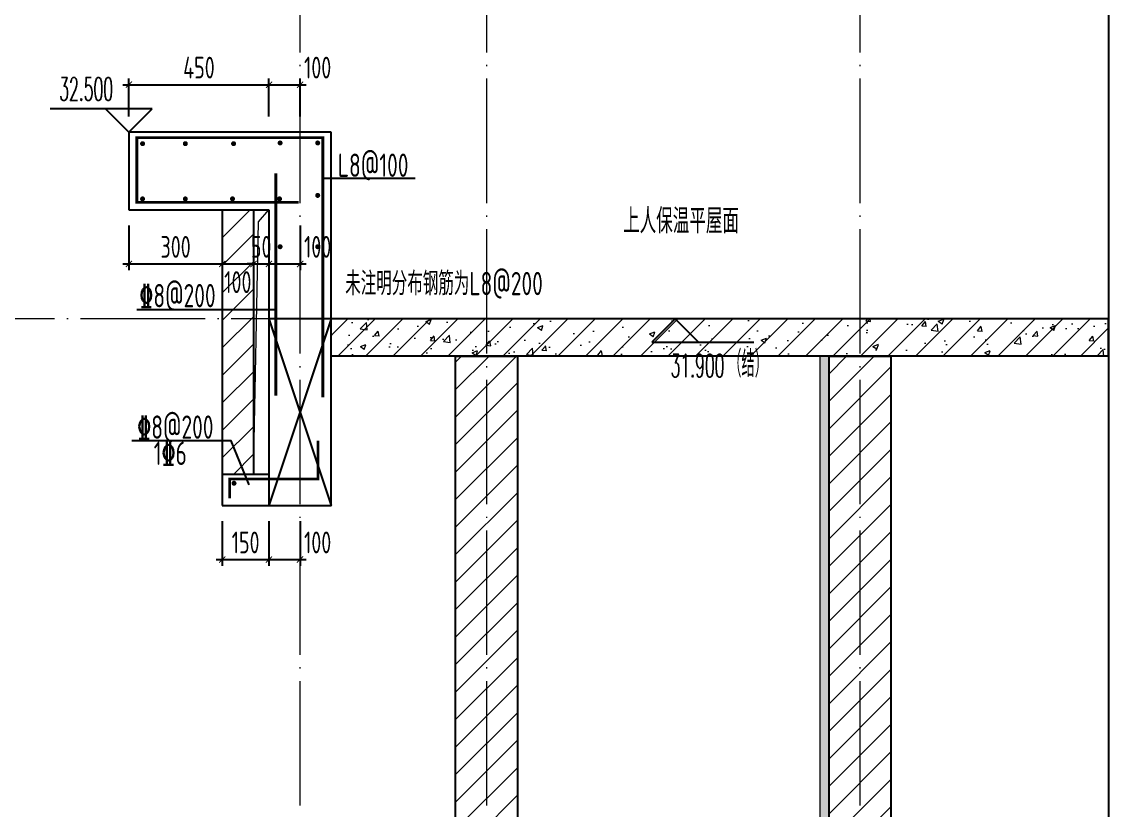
# Model space of a CAD drawing. Extents: x -668857 to 143095, y -247466 to 228182.
# Drawn here: x 39554 to 43099, y 165505 to 168037 of the extents above; entities that cross this region are included whole.
import ezdxf

# ---------------------------------------------------------------- set-up
doc = ezdxf.new("R2010")
doc.units = 0
doc.header["$LTSCALE"] = 1000
doc.linetypes.add('DOTE', pattern=[2.4200000000000004, 2, -0.2, 0.02, -0.2])
doc.layers.get('0').update_dxf_attribs({"linetype": 'CONTINUOUS'})
doc.layers.get('DEFPOINTS').update_dxf_attribs({"linetype": 'CONTINUOUS'})
for name, color, linetype in [('DIM', 2, 'CONTINUOUS'), ('DIM_ELEV', 3, 'CONTINUOUS'), ('DIM_SYMB', 3, 'CONTINUOUS'), ('PUB_TEXT', 2, 'CONTINUOUS'), ('REIN', 6, 'CONTINUOUS'), ('S-大样-砼线', 7, 'CONTINUOUS'), ('S-引出线', 40, 'CONTINUOUS'), ('TEXT', 2, 'CONTINUOUS'), ('WALL', 5, 'CONTINUOUS'), ('立面-看线', 251, 'CONTINUOUS')]:
    doc.layers.add(name, color=color, linetype=linetype)
for name, color, linetype, lineweight in [('DOTE', 19, 'DOTE', 9), ('PUB_HATCH', 8, 'CONTINUOUS', 9), ('立面-洞口示意', 152, 'CONTINUOUS', 13)]:
    doc.layers.add(name, color=color, linetype=linetype, lineweight=lineweight)
doc.styles.add('_TCH_DIM', font='SIMPLEX.shx', dxfattribs={"width": 0.7, "bigfont": 'GBCBIG.shx'})
doc.styles.add('TSSD_DIMENSION', font='Tssdeng.shx', dxfattribs={"width": 0.7, "bigfont": 'tssdchn.shx'})
doc.styles.add('TSSD_REIN', font='tssdeng.shx', dxfattribs={"width": 0.7, "height": 300, "bigfont": 'tssdchn.shx'})
doc.dimstyles.new('TSSD_20_20', dxfattribs={"dimtxt": 60, "dimasz": 20, "dimexe": 20, "dimexo": 50, "dimgap": 20, "dimtad": 1, "dimdec": 0, "dimzin": 0, "dimdsep": 46, "dimtxsty": 'TSSD_DIMENSION', "dimblk": 'ARCHTICK', "dimblk1": 'ARCHTICK', "dimblk2": 'ARCHTICK', "dimcen": 0, "dimdle": 20, "dimclrt": 7, "dimadec": 0, "dimazin": 0, "dimtfac": 1, "dimtdec": 0, "dimtix": 1, "dimtmove": 2, "dimatfit": 3, "dimfxl": 0, "dimtolj": 1, "dimtzin": 0, "dimarcsym": 0})
pattern_1 = [(45, (-956095.3464905367, 321071.1357637815), (-44.19419150182874, 44.19419150182875), [])]

# ---------------------------------------------------------------- blocks, each defined once
blk = doc.blocks.new('_ArchTick')
at = {"color": 0, "linetype": 'ByBlock', "const_width": 0.15}
blk.add_lwpolyline([(-0.5, -0.5), (0.5, 0.5)], dxfattribs=at)
blk = doc.blocks.new('*D2827')
at = {"layer": 'DEFPOINTS', "color": 0}
for p in [(40347.98525041714, 167835.549359541), (39897.98525046103, 167683.2258814316), (40347.98525041714, 167683.225881423)]:
    blk.add_point(p, dxfattribs=at)
at = {"layer": 'DIM', "color": 0, "lineweight": -2}
for p, q in [((39877.98525046103, 167835.549359541), (40367.98525041714, 167835.549359541)), ((39897.98525046103, 167733.2258814316), (39897.98525046103, 167855.549359541)), ((40347.98525041714, 167733.225881423), (40347.98525041714, 167855.549359541))]:
    blk.add_line(p, q, dxfattribs=at)
at = {"layer": 'DIM', "color": 0, "lineweight": -2, "xscale": 20, "yscale": 20, "zscale": 20, "rotation": 180}
blk.add_blockref('_ArchTick', (39897.98525046103, 167835.549359541), dxfattribs=at)
at = {"layer": 'DIM', "color": 0, "lineweight": -2, "xscale": 20, "yscale": 20, "zscale": 20}
blk.add_blockref('_ArchTick', (40347.98525041714, 167835.549359541), dxfattribs=at)
at = {"layer": 'DIM', "color": 7, "insert": (40122.98525043909, 167890.549359541), "char_height": 70, "attachment_point": 5, "style": 'TSSD_DIMENSION'}
blk.add_mtext('\\A1;450', dxfattribs=at)
blk = doc.blocks.new('*D2828')
at = {"layer": 'DEFPOINTS', "color": 0}
for p in [(40447.98524373968, 167835.5493595358), (40347.98525041714, 167683.225881423), (40447.98524373968, 167683.2258814211)]:
    blk.add_point(p, dxfattribs=at)
at = {"layer": 'DIM', "color": 0, "lineweight": -2}
for p, q in [((40327.98525041714, 167835.5493595358), (40467.98524373968, 167835.5493595358)), ((40347.98525041714, 167733.225881423), (40347.98525041714, 167855.5493595358)), ((40447.98524373968, 167733.2258814211), (40447.98524373968, 167855.5493595358))]:
    blk.add_line(p, q, dxfattribs=at)
at = {"layer": 'DIM', "color": 0, "lineweight": -2, "xscale": 20, "yscale": 20, "zscale": 20, "rotation": 180}
blk.add_blockref('_ArchTick', (40347.98525041714, 167835.5493595358), dxfattribs=at)
at = {"layer": 'DIM', "color": 0, "lineweight": -2, "xscale": 20, "yscale": 20, "zscale": 20}
blk.add_blockref('_ArchTick', (40447.98524373968, 167835.5493595358), dxfattribs=at)
at = {"layer": 'DIM', "color": 7, "insert": (40504.4339616884, 167890.5493595358), "char_height": 70, "attachment_point": 5, "style": 'TSSD_DIMENSION'}
blk.add_mtext('\\A1;100', dxfattribs=at)
blk = doc.blocks.new('*D2834')
at = {"layer": 'DEFPOINTS', "color": 0}
for p in [(39897.98524375295, 167433.2258814451), (40197.9852504466, 167433.2258814393), (40197.9852504466, 167259.5151914876)]:
    blk.add_point(p, dxfattribs=at)
at = {"layer": 'DIM', "color": 0, "lineweight": -2}
for p, q in [((39897.98524375295, 167383.2258814451), (39897.98524375295, 167239.5151914876)), ((40197.9852504466, 167383.2258814393), (40197.9852504466, 167239.5151914876)), ((39877.98524375295, 167259.5151914876), (40217.9852504466, 167259.5151914876))]:
    blk.add_line(p, q, dxfattribs=at)
at = {"layer": 'DIM', "color": 0, "lineweight": -2, "xscale": 20, "yscale": 20, "zscale": 20, "rotation": 180}
blk.add_blockref('_ArchTick', (39897.98524375295, 167259.5151914876), dxfattribs=at)
at = {"layer": 'DIM', "color": 0, "lineweight": -2, "xscale": 20, "yscale": 20, "zscale": 20}
blk.add_blockref('_ArchTick', (40197.9852504466, 167259.5151914876), dxfattribs=at)
at = {"layer": 'DIM', "color": 7, "insert": (40047.98524709977, 167314.5151914876), "char_height": 70, "attachment_point": 5, "style": 'TSSD_DIMENSION'}
blk.add_mtext('\\A1;300', dxfattribs=at)
blk = doc.blocks.new('*D2835')
at = {"layer": 'DEFPOINTS', "color": 0}
for p in [(40197.9852504466, 167433.2258814393), (40297.98525068234, 167433.2258814374), (40297.98525068234, 167259.5151914838)]:
    blk.add_point(p, dxfattribs=at)
at = {"layer": 'DIM', "color": 0, "lineweight": -2}
for p, q in [((40197.9852504466, 167383.2258814393), (40197.9852504466, 167239.5151914838)), ((40297.98525068234, 167383.2258814374), (40297.98525068234, 167239.5151914838)), ((40177.9852504466, 167259.5151914838), (40317.98525068234, 167259.5151914838))]:
    blk.add_line(p, q, dxfattribs=at)
at = {"layer": 'DIM', "color": 0, "lineweight": -2, "xscale": 20, "yscale": 20, "zscale": 20, "rotation": 180}
blk.add_blockref('_ArchTick', (40197.9852504466, 167259.5151914838), dxfattribs=at)
at = {"layer": 'DIM', "color": 0, "lineweight": -2, "xscale": 20, "yscale": 20, "zscale": 20}
blk.add_blockref('_ArchTick', (40297.98525068234, 167259.5151914838), dxfattribs=at)
at = {"layer": 'DIM', "color": 7, "insert": (40247.98525056447, 167201.1818581504), "char_height": 70, "attachment_point": 5, "style": 'TSSD_DIMENSION'}
blk.add_mtext('\\A1;100', dxfattribs=at)
blk = doc.blocks.new('*D2836')
at = {"layer": 'DEFPOINTS', "color": 0}
for p in [(40297.98525068234, 167433.2258814374), (40347.98525044497, 167433.2258814365), (40347.98525044497, 167259.5151914824)]:
    blk.add_point(p, dxfattribs=at)
at = {"layer": 'DIM', "color": 0, "lineweight": -2}
for p, q in [((40297.98525068234, 167383.2258814374), (40297.98525068234, 167239.5151914824)), ((40347.98525044497, 167383.2258814365), (40347.98525044497, 167239.5151914824)), ((40297.98525068234, 167259.5151914824), (40277.98525068234, 167259.5151914824)), ((40297.98525068234, 167259.5151914824), (40347.98525044497, 167259.5151914824)), ((40347.98525044497, 167259.5151914824), (40367.98525044497, 167259.5151914824))]:
    blk.add_line(p, q, dxfattribs=at)
at = {"layer": 'DIM', "color": 0, "lineweight": -2, "xscale": 20, "yscale": 20, "zscale": 20}
blk.add_blockref('_ArchTick', (40297.98525068234, 167259.5151914824), dxfattribs=at)
at = {"layer": 'DIM', "color": 0, "lineweight": -2, "xscale": 20, "yscale": 20, "zscale": 20, "rotation": 180}
blk.add_blockref('_ArchTick', (40347.98525044497, 167259.5151914824), dxfattribs=at)
at = {"layer": 'DIM', "color": 7, "insert": (40322.98525056365, 167314.5151914824), "char_height": 70, "attachment_point": 5, "style": 'TSSD_DIMENSION'}
blk.add_mtext('\\A1;50', dxfattribs=at)
blk = doc.blocks.new('*D2837')
at = {"layer": 'DEFPOINTS', "color": 0}
for p in [(40347.98525044497, 167433.2258814365), (40447.9852437675, 167433.2258814345), (40447.9852437675, 167259.5151914809)]:
    blk.add_point(p, dxfattribs=at)
at = {"layer": 'DIM', "color": 0, "lineweight": -2}
for p, q in [((40347.98525044497, 167383.2258814365), (40347.98525044497, 167239.5151914809)), ((40447.9852437675, 167383.2258814345), (40447.9852437675, 167239.5151914809)), ((40327.98525044497, 167259.5151914809), (40467.9852437675, 167259.5151914809))]:
    blk.add_line(p, q, dxfattribs=at)
at = {"layer": 'DIM', "color": 0, "lineweight": -2, "xscale": 20, "yscale": 20, "zscale": 20, "rotation": 180}
blk.add_blockref('_ArchTick', (40347.98525044497, 167259.5151914809), dxfattribs=at)
at = {"layer": 'DIM', "color": 0, "lineweight": -2, "xscale": 20, "yscale": 20, "zscale": 20}
blk.add_blockref('_ArchTick', (40447.9852437675, 167259.5151914809), dxfattribs=at)
at = {"layer": 'DIM', "color": 7, "insert": (40504.43396171622, 167314.5151914809), "char_height": 70, "attachment_point": 5, "style": 'TSSD_DIMENSION'}
blk.add_mtext('\\A1;100', dxfattribs=at)
blk = doc.blocks.new('*D2838')
at = {"layer": 'DEFPOINTS', "color": 0}
for p in [(40197.98524376703, 166483.2258814365), (40347.9852437654, 166483.2258814337), (40347.9852437654, 166309.5151914805)]:
    blk.add_point(p, dxfattribs=at)
at = {"layer": 'DIM', "color": 0, "lineweight": -2}
for p, q in [((40197.98524376703, 166433.2258814365), (40197.98524376703, 166289.5151914805)), ((40347.9852437654, 166433.2258814337), (40347.9852437654, 166289.5151914805)), ((40177.98524376703, 166309.5151914805), (40367.9852437654, 166309.5151914805))]:
    blk.add_line(p, q, dxfattribs=at)
at = {"layer": 'DIM', "color": 0, "lineweight": -2, "xscale": 20, "yscale": 20, "zscale": 20, "rotation": 180}
blk.add_blockref('_ArchTick', (40197.98524376703, 166309.5151914805), dxfattribs=at)
at = {"layer": 'DIM', "color": 0, "lineweight": -2, "xscale": 20, "yscale": 20, "zscale": 20}
blk.add_blockref('_ArchTick', (40347.9852437654, 166309.5151914805), dxfattribs=at)
at = {"layer": 'DIM', "color": 7, "insert": (40272.98524376622, 166364.5151914805), "char_height": 70, "attachment_point": 5, "style": 'TSSD_DIMENSION'}
blk.add_mtext('\\A1;150', dxfattribs=at)
blk = doc.blocks.new('*D2839')
at = {"layer": 'DEFPOINTS', "color": 0}
for p in [(40347.98524376552, 166483.2258814337), (40447.98523708805, 166483.2258814317), (40447.98523708805, 166309.5151914781)]:
    blk.add_point(p, dxfattribs=at)
at = {"layer": 'DIM', "color": 0, "lineweight": -2}
for p, q in [((40347.98524376552, 166433.2258814337), (40347.98524376552, 166289.5151914781)), ((40447.98523708805, 166433.2258814317), (40447.98523708805, 166289.5151914781)), ((40327.98524376552, 166309.5151914781), (40467.98523708805, 166309.5151914781))]:
    blk.add_line(p, q, dxfattribs=at)
at = {"layer": 'DIM', "color": 0, "lineweight": -2, "xscale": 20, "yscale": 20, "zscale": 20, "rotation": 180}
blk.add_blockref('_ArchTick', (40347.98524376552, 166309.5151914781), dxfattribs=at)
at = {"layer": 'DIM', "color": 0, "lineweight": -2, "xscale": 20, "yscale": 20, "zscale": 20}
blk.add_blockref('_ArchTick', (40447.98523708805, 166309.5151914781), dxfattribs=at)
at = {"layer": 'DIM', "color": 7, "insert": (40504.43395503677, 166364.5151914781), "char_height": 70, "attachment_point": 5, "style": 'TSSD_DIMENSION'}
blk.add_mtext('\\A1;100', dxfattribs=at)
blk = doc.blocks.new('A$C0F477415')
at = {"layer": 'REIN', "const_width": 9}
for points in [[(536.22545744339, 974.1030920682824), (15.93111191410571, 974.1030920682824), (15.93111191410571, 1182.470114677621), (613.6656915736385, 1182.470114677621), (613.6656915736385, 347.4605763027794)], [(462.5655877483077, 353.0609498316771), (462.5655877483077, 1067.749458644073)], [(313.9337750365958, 23.34555459674448), (313.9337750365958, 85.24854036327451), (597.794307123404, 85.24854036327451), (597.794307123404, 208.2016744283028)]]:
    blk.add_lwpolyline(points, dxfattribs=at)
at = {"layer": 'REIN', "const_width": 8}
for points in [[(30.21925133559853, 1162.868610424921, 1), (38.21925133559853, 1162.868610424921, 1)], [(167.6620064838789, 1162.868610424921, 1), (175.6620064838789, 1162.868610424921, 1)], [(322.5238362546079, 1162.868610424921, 1), (330.5238362546079, 1162.868610424921, 1)], [(472.3069430752657, 1165.127354013326, 1), (480.3069430752657, 1165.127354013326, 1)], [(593.0279733999632, 1165.127354013326, 1), (601.0279733999632, 1165.127354013326, 1)], [(30.21925133559853, 985.4166030073538, 1), (38.21925133559853, 985.4166030073538, 1)], [(167.6620064838789, 985.4166030073538, 1), (175.6620064838789, 985.4166030073538, 1)], [(319.1733809751458, 985.4166030073538, 1), (327.1733809751458, 985.4166030073538, 1)], [(470.4389034458436, 985.4166030073538, 1), (478.4389034458436, 985.4166030073538, 1)], [(593.0279733999632, 996.5827968406375, 1), (601.0279733999632, 996.5827968406375, 1)], [(472.3069430752657, 831.7102530163829, 1), (480.3069430752657, 831.7102530163829, 1)], [(593.0279733999632, 831.7102530163829, 1), (601.0279733999632, 831.7102530163829, 1)], [(324.1522886119783, 71.62434444355313, 1), (332.1522886119783, 71.62434444355313, 1)]]:
    blk.add_lwpolyline(points, format="xyb", close=True, dxfattribs=at)
at = {"layer": 'S-大样-砼线'}
for p, q in [((440.4064266392961, 600.0093946014531), (640.4064254472032, 0.001821757410652936)), ((640.4093733830377, 600.0093946051784), (440.4093745723367, 0.001821753685362637))]:
    blk.add_line(p, q, dxfattribs=at)
blk.add_lwpolyline([(640.4064325019717, 600.0093946014531), (440.4064266392961, 600.0093946014531), (440.4064266318455, 0.001821757410652936), (640.4064324935898, 0.001821757410652936)], close=True, dxfattribs=at)
at = {"layer": 'S-引出线'}
for p, q in [((609.6656915736385, 1052.001626337471), (909.7999883112498, 1052.001626337471)), ((15.48061037855223, 630.2351489840075), (462.5655877483077, 630.2351489840075))]:
    blk.add_line(p, q, dxfattribs=at)
blk.add_lwpolyline([(376.4770208946429, 66.11144457937917), (318.4227704755031, 207.6593468654319), (-0.0008167573250830173, 207.6593468654319)], dxfattribs=at)
at = {"layer": 'TEXT', "style": 'TSSD_REIN', "width": 0.7}
for s, p in [('L8@100', (661.743466746062, 1056.110395150376)), ('未注明分布钢筋为L8@200', (685.4535198323429, 675.8293871463975)), ('%%1328@200', (23.94837839109823, 636.9912632876658)), ('%%1328@200', (17.02145750215277, 214.4464526554802)), ('1%%1326', (70.13916111178696, 130.3748975073686))]:
    blk.add_text(s, height=75, rotation=1.867629851175362e-07, dxfattribs=at).set_placement(p)

msp = doc.modelspace()

# ---------------------------------------------------------------- hatches: boundary and pattern name
at = {"layer": 'PUB_HATCH'}
h = msp.add_hatch(dxfattribs=at)
h.set_pattern_fill('普通砖', color=256, scale=25, style=0)
h.set_pattern_definition(pattern_1)
h.paths.add_polyline_path([(40197.98524417228, 167433.2258814849), (40197.98524376063, 166583.2258814853), (40297.98524376063, 166583.2258814368), (40297.98524417228, 167433.2258814365)])
h = msp.add_hatch(dxfattribs=at)
h.set_pattern_fill('钢筋混凝土', color=256, scale=25, style=0)
h.set_pattern_definition([(45, (-956095.3464905367, 321026.2579262814), (-44.19417382415921, 44.19417382415922), []), (49.99999999999999, (-956095.3464905367, 321026.2579262814), (179.3150456501884, -15.68803374564878), [18.75, -206.25]), (355, (-956095.3464905367, 321026.2579262814), (-34.68783340325, 188.048033425003), [15, -165]), (100.4514, (-956080.4035705368, 321024.9505912814), (144.6273454285054, 172.3598855152384), [15.9350475, -175.285528]), (46.18420000000002, (-956095.3464905367, 321076.2579262814), (266.8102621564111, -41.37975358225452), [28.12499999999994, -309.374999999999]), (96.6356, (-956073.1123042867, 321072.8095995315), (233.6656763871758, 243.5294677251104), [23.902572, -262.92825]), (351.1842, (-956095.3464905367, 321076.2579262814), (233.6654862834068, 243.5296502313311), [22.5, -247.5]), (21, (-956070.3464905367, 321063.7579262814), (149.2267630296154, -100.6547226663347), [18.75, -206.25]), (326.0000000000001, (-956070.3464905367, 321063.7579262814), (60.82883298039543, 181.2875112617133), [15, -165]), (71.4514, (-956057.9109322866, 321055.3700247814), (210.0556571453725, 80.6326241774881), [15.9350475, -175.285528]), (37.50000000000001, (-956095.3464905367, 321026.2579262814), (3.039963829322667, 83.22346345782788), [0, -163, 0, -167.5, 0, -165.625]), (7.499999999999999, (-956095.3464905367, 321026.2579262814), (65.76738436053715, 98.60292797059006), [0, -95.5, 0, -159.25, 0, -63.125]), (327.5, (-956151.0964905367, 321026.2579262814), (133.4556090431022, -5.638717933594939), [0, -62.5, 0, -195, 0, -258.75]), (317.5, (-956176.0964905367, 321026.2579262814), (145.7965423355966, 25.02624558307943), [0, -81.25, 0, -129.5, 0, -183.75])])
h.paths.add_polyline_path([(40547.98524376063, 167083.2258814363), (40547.98524376063, 166963.2258814363), (43046.51016299415, 166963.2258814307), (43046.51016299438, 167083.2258814307)])
h = msp.add_hatch(dxfattribs=at)
h.set_pattern_fill('普通砖', color=256, scale=25, style=0)
h.set_pattern_definition(pattern_1)
h.paths.add_polyline_path([(41147.98523713311, 164298.2258807219), (41147.98524320603, 166963.2258808378), (40947.98524320603, 166963.2258812935), (40947.98523713311, 164298.2258811777)])
h = msp.add_hatch(dxfattribs=at)
h.set_pattern_fill('普通砖', color=256, scale=25, style=0)
h.set_pattern_definition(pattern_1)
h.paths.add_polyline_path([(42347.98524369777, 164298.2258817031), (42347.98523684347, 166963.2258818498), (42147.98523684347, 166963.2258813354), (42147.98524369777, 164298.2258811888)])
at = {"layer": '立面-看线'}
h = msp.add_hatch(dxfattribs=at)
h.set_pattern_fill('HONEY', color=256, scale=7, angle=90)
h.set_pattern_definition([(90, (427509.9377031949, -637070.0137692455), (-9.623704999999998, 16.66875), [11.1125, -22.225]), (210, (427509.9377031949, -637070.0137692455), (-9.62370844933187, -16.66874800852732), [11.11249999999998, -22.22499999999996]), (150, (427509.9377031949, -637070.0137692455), (-19.24741344933186, 1.991472682607083e-06), [-22.225, 11.1125])])
edge = h.paths.add_edge_path()
edge.add_line((42120.66882416152, 164098.2258814445), (42147.98524339905, 164098.2258814456))
edge.add_line((42147.98524339928, 164098.2258814456), (42147.98524347146, 166963.2258814332))
edge.add_line((42147.98524347146, 166963.2258814333), (42117.98524346098, 166963.2258814326))
edge.add_line((42117.98524346075, 166963.2258814326), (42117.98524351197, 164098.2258814456))

# ---------------------------------------------------------------- linework, layer by layer
at = {"layer": 'DIM_ELEV'}
for p, q in [((39972.98525046057, 167758.225881431), (39644.98525046057, 167758.225881431)), ((39897.98525046057, 167683.225881431), (39822.98525046057, 167758.225881431)), ((39897.98525046057, 167683.225881431), (39972.98525046057, 167758.225881431))]:
    msp.add_line(p, q, dxfattribs=at)
at = {"layer": 'DIM_ELEV', "color": 3}
for p, q in [((41653.23437653354, 167083.2258814194), (41578.23437653354, 167008.2258814194)), ((41653.23437653354, 167083.2258814194), (41728.23437653354, 167008.2258814194)), ((41578.23437653354, 167008.2258814194), (41906.23437653354, 167008.2258814194))]:
    msp.add_line(p, q, dxfattribs=at)
at = {"layer": 'DIM_SYMB'}
msp.add_lwpolyline([(43046.51016299438, 170503.2258844901), (43046.51016299392, 160871.3497381603), (43099.01016299392, 160852.2413008612), (42994.01016299392, 160833.7269678869), (43046.51016299392, 160815.0997381603), (43046.51016299345, 151183.2235918305)], dxfattribs=at)
at = {"layer": 'DOTE', "color": 1, "linetype": 'DOTE', "ltscale": 0.2}
for p, q in [((40447.98524376762, 151483.2235918305), (40447.98524376715, 171083.2258814365)), ((41047.98524376762, 151483.2235918305), (41047.98524376715, 171083.2258814365)), ((42247.98524376762, 151483.2235918305), (42247.98524376715, 171083.2258814365)), ((43046.51016299345, 167083.2258814365), (39277.79108668759, 167083.2258814365))]:
    msp.add_line(p, q, dxfattribs=at)
at = {"layer": 'PUB_HATCH', "color": 215}
msp.add_line((42117.98524357949, 166963.2258815839), (42117.98524351197, 164098.2258814455), dxfattribs=at)
at = {"layer": 'WALL'}
for p, q in [((40547.98524376063, 167683.2258814365), (39897.98524375272, 167683.2258814329)), ((39897.98524375272, 167683.2258814329), (39897.98524375272, 167433.2258814364)), ((40547.98524375958, 167083.2258814279), (40547.98524376063, 167683.2258814365)), ((39897.98524375272, 167433.2258814364), (40347.98524376063, 167433.2258814365)), ((40197.98524417228, 167433.2258814849), (40197.98524376063, 166583.2258814853)), ((40297.98524417228, 167433.2258814365), (40297.98524376063, 166583.2258814368)), ((40347.98524376063, 167433.2258814365), (40347.98524376063, 166583.2258814368)), ((43046.51016299438, 167083.2258814307), (40547.9852437597, 167083.2258814386)), ((43046.51016299415, 166963.2258814307), (43046.51016299438, 167083.2258814307)), ((43046.51016299415, 166963.2258814307), (40547.9852437597, 166963.2258814314)), ((40547.98524376063, 166483.2258814368), (40547.98524375958, 166963.225881443)), ((40947.98523713311, 164298.2258811777), (40947.98524320603, 166963.2258812935)), ((40947.98524320603, 166963.2258812935), (41147.98524320603, 166963.2258808378)), ((41147.98523713311, 164298.2258807219), (41147.98524320603, 166963.2258808378)), ((42147.98524369777, 164298.2258811888), (42147.98523684347, 166963.2258813354)), ((42147.98523684347, 166963.2258813354), (42347.98523684347, 166963.2258818498)), ((42347.98524369777, 164298.2258817031), (42347.98523684347, 166963.2258818498)), ((40347.98524376063, 166583.2258814368), (40197.98524376063, 166583.2258814368)), ((40197.98524376063, 166583.2258814368), (40197.98524376063, 166483.2258814368)), ((40197.98524376063, 166483.2258814368), (40547.98524376063, 166483.2258814368))]:
    msp.add_line(p, q, dxfattribs=at)
at = {"layer": '立面-洞口示意'}
msp.add_lwpolyline([(40297.98524411081, 166583.1884650703), (40314.12562418042, 167395.0178474433), (40347.98524376063, 167433.2258814365)], dxfattribs=at)

# ---------------------------------------------------------------- block references
at = {"layer": 'TEXT'}
msp.add_blockref('A$C0F477415', (39907.57881125843, 166483.2253096056), dxfattribs=at)

# ---------------------------------------------------------------- texts
at = {"layer": 'DIM_ELEV', "color": 7, "style": '_TCH_DIM'}
for s, height, width, p in [('（结）', 84.39716312056737, 0.7, (41824.18053585675, 166895.7008814194)), ('31.900', 74.375, 0.4941176470588236, (41638.68053585675, 166895.7008814194))]:
    msp.add_text(s, height=height, dxfattribs=dict(at, width=width)).set_placement(p)
at = {"layer": 'PUB_TEXT'}
for s, height, style, width, p in [('32.500', 74.375, '_TCH_DIM', 0.4941176470588236, (39673.88525046059, 167784.475881431)), ('上人保温平屋面', 80, 'TSSD_REIN', 0.7, (41486.18873360928, 167357.5690783733))]:
    msp.add_text(s, height=height, dxfattribs=dict(at, style=style, width=width)).set_placement(p)

# ---------------------------------------------------------------- dimensions: what is measured, and where the dimension line sits
at = {"layer": 'DIM'}
for p1, p2, distance, picture, middle in [((39897.98525046103, 167683.2258814316), (40347.98525041714, 167683.225881423), 152.32347811802174, '*D2827', (40122.98525043909, 167890.549359541)), ((39897.98524375295, 167433.2258814451), (40197.9852504466, 167433.2258814393), -173.7106899517239, '*D2834', (40047.98524709977, 167314.5151914876)), ((40297.98525068234, 167433.2258814374), (40347.98525044497, 167433.2258814365), -173.71068995408132, '*D2836', (40322.98525056365, 167314.5151914824)), ((40197.98524376703, 166483.2258814365), (40347.9852437654, 166483.2258814337), -173.7106899532082, '*D2838', (40272.98524376622, 166364.5151914805))]:
    dim = msp.add_aligned_dim(p1=p1, p2=p2, distance=distance, dimstyle='TSSD_20_20', override={"dimtxt": 70}, dxfattribs=at)
    dim.commit()
    dim.dimension.update_dxf_attribs({"geometry": picture, "text_midpoint": middle})
for base, p1, p2, angle, picture, middle in [((40447.98524373968, 167835.5493595358), (40347.98525041714, 167683.225881423), (40447.98524373968, 167683.2258814211), 359.9999999989161, '*D2828', (40504.4339616884, 167890.5493595358)), ((40297.98525068234, 167259.5151914838), (40197.9852504466, 167433.2258814393), (40297.98525068234, 167433.2258814374), 359.99999999889945, '*D2835', (40247.98525056447, 167201.1818581504)), ((40447.9852437675, 167259.5151914809), (40347.98525044497, 167433.2258814365), (40447.9852437675, 167433.2258814345), 359.9999999988661, '*D2837', (40504.43396171622, 167314.5151914809)), ((40447.98523708805, 166309.5151914781), (40347.98524376552, 166483.2258814337), (40447.98523708805, 166483.2258814317), 359.99999999884943, '*D2839', (40504.43395503677, 166364.5151914781))]:
    dim = msp.add_linear_dim(base=base, p1=p1, p2=p2, angle=angle, dimstyle='TSSD_20_20', override={"dimtxt": 70}, dxfattribs=at)
    dim.commit()
    dim.dimension.update_dxf_attribs({"geometry": picture, "text_midpoint": middle, "dimtype": 161})

doc.saveas('drawing.dxf')
